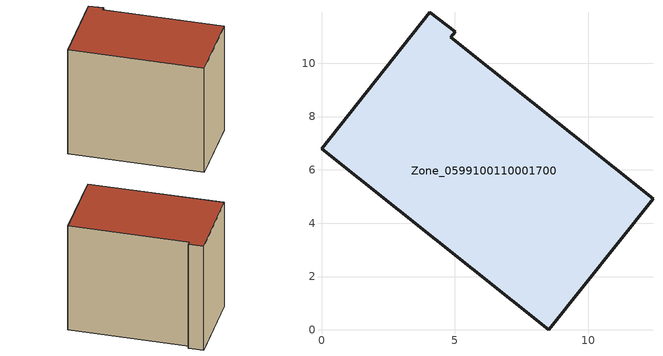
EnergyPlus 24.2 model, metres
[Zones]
Zone_0599100110001700
 floor ground (C_G): 0,6.79 4.06,11.91 5.01,11.18 4.84,10.97 12.43,4.92 8.51,0 z0.48
 wall outside (C_F): 8.51,0 12.43,4.92 4.84,10.97 5.01,11.18 4.06,11.91 0,6.79 8.51,0 z0.48:10.01
 roof outside (C_R): 4.06,11.91 0,6.79 8.51,0 12.43,4.92 4.84,10.97 5.01,11.18 z10.01
[BUILDING]
Pand.0599100110001700: North Axis=0; Terrain=City; Loads Convergence Tolerance Value=0.04; Temperature Convergence Tolerance Value=0.4; Solar Distribution=FullExterior; Maximum Number of Warmup Days=25; Minimum Number of Warmup Days=1
[Site:Location]
Rotterdam.The.Hague.AP_ZH_NLD Design_Conditions: Latitude=51.96; Longitude=4.45; Time Zone=1; Elevation=-4.5
[SITE:GROUNDTEMPERATURE:BUILDINGSURFACE]
18, 18, 18, 18, 18, 18, 18, 18, 18, 18, 18, 18
[MATERIAL] Thermal Absorptance=0.9; Solar Absorptance=0.7; Visible Absorptance=0.7
Name | Roughness | Thickness | Conductivity | Density | Specific Heat
G.TC.2015-2018 | MediumSmooth | 0.15 | 0.0428571 | 540 | 1210
F.TC.2015-2018 | Rough | 0.3 | 0.0666667 | 1920 | 840
R.TC.2015-2018 | MediumRough | 0.2 | 0.0333333 | 1500 | 1000
[CONSTRUCTION]
C_G: G.TC.2015-2018
C_F: F.TC.2015-2018
C_R: R.TC.2015-2018
[ZONE]
Zone_0599100110001700: Type=1; Multiplier=1; Ceiling Height=Autocalculate; Volume=Autocalculate; Floor Area=autocalculate; Part of Total Floor Area=Yes
[ZONEINFILTRATION:DESIGNFLOWRATE]
Infil_Zone_0599100110001700: Zone or ZoneList or Space or SpaceList=Zone_0599100110001700; Schedule=AlwaysOn; Design Flow Rate Calculation Method=Flow/Area; Flow Rate per Floor Area=0.0015; Constant Term Coefficient=1; Temperature Term Coefficient=0; Velocity Term Coefficient=0; Velocity Squared Term Coefficient=0
[HVACTEMPLATE:ZONE:IDEALLOADSAIRSYSTEM]
Zone_0599100110001700: Maximum Heating Supply Air Temperature=50; Minimum Cooling Supply Air Temperature=13; Maximum Heating Supply Air Humidity Ratio=0.0156; Minimum Cooling Supply Air Humidity Ratio=0.0077; Heating Limit=NoLimit; Cooling Limit=NoLimit; Dehumidification Control Type=ConstantSensibleHeatRatio; Cooling Sensible Heat Ratio=0.7; Dehumidification Setpoint=60; Humidification Control Type=None; Humidification Setpoint=30; Outdoor Air Method=None; Outdoor Air Flow Rate per Person=0.00944; Outdoor Air Flow Rate per Zone Floor Area=0; Outdoor Air Flow Rate per Zone=0; Demand Controlled Ventilation Type=None; Outdoor Air Economizer Type=NoEconomizer; Heat Recovery Type=None; Sensible Heat Recovery Effectiveness=0.7; Latent Heat Recovery Effectiveness=0.65
[ZONECONTROL:THERMOSTAT]
ThermostatControl_Zone_0599100110001700: Zone or ZoneList=Zone_0599100110001700; Control Type Schedule=DualSetpointControlType; Control 1=Thermostat_Zone_0599100110001700; Temperature Difference Between Cutout And Setpoint=0
[THERMOSTATSETPOINT:DUALSETPOINT]
Thermostat_Zone_0599100110001700: Heating Setpoint Temperature Schedule=HeatingSetpoint_Zone_0599100110001700; Cooling Setpoint Temperature Schedule=CoolingSetpoint_Zone_0599100110001700
[SCHEDULE:COMPACT]
HeatingSetpoint_Zone_0599100110001700: Through: 12/31, For: AllDays, Until: 24:00, 21
CoolingSetpoint_Zone_0599100110001700: Through: 12/31, For: AllDays, Until: 24:00, 24
DualSetpointControlType: Through: 12/31, For: AllDays, Until: 24:00, 4
AlwaysOn: Through: 12/31, For: AllDays, Until: 24:00, 1
